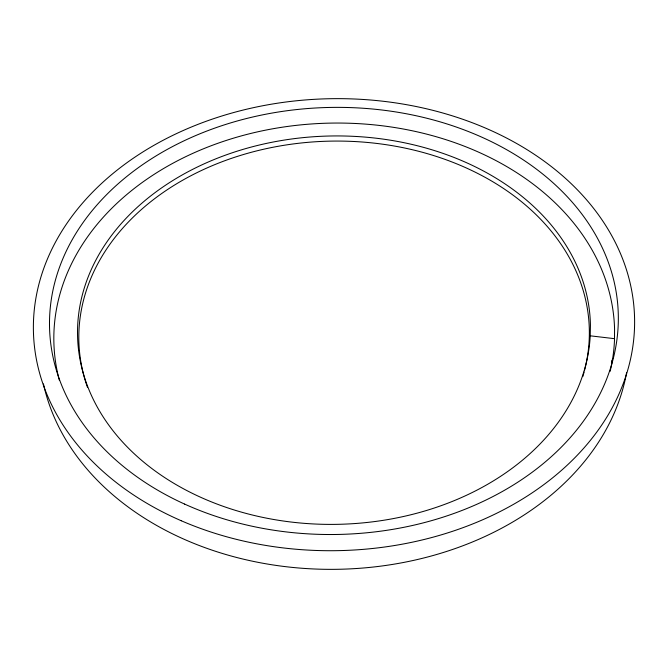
<?xml version="1.0" encoding="UTF-8"?>
<svg xmlns="http://www.w3.org/2000/svg" width="668" height="668" viewBox="0 0 668 668"><rect width="100%" height="100%" fill="white"/><g stroke="black" fill="none" stroke-linecap="round" stroke-linejoin="round"><path stroke-width="1" d="M590.236 335.82L590.437 325.508A256.495 194.204 -1.2 0 0 206.996 162.558A256.495 194.204 -1.2 0 0 200.609 497.251A256.495 194.204 -1.2 0 0 590.236 335.82L614.51 338.676M611.938 360.169A279.107 212.533 -1.2 0 1 611.671 362.073M626.584 372.686A294.989 224.907 -1.2 0 1 338.451 569.278A294.989 224.907 -1.2 0 1 43.453 383.891M610.143 371.333A280.426 212.791 -1.2 0 0 614.493 339.97L614.56 328.664A280.426 212.791 -1.2 0 0 303.522 124.615A280.426 212.791 -1.2 0 0 59.268 380.034M87.525 387.507A255.293 193.97 -1.2 0 1 325.308 141.274A255.293 193.97 -1.2 0 1 584.609 370.08M584.116 371.967A255.293 193.97 -1.2 0 1 582.763 376.668M181.253 520.748A300.65 226.001 -1.2 0 0 634.6 324.064A300.65 226.001 -1.2 0 0 186.13 129.241A300.65 226.001 -1.2 0 0 181.253 520.748M184.627 504.09A284.451 213.543 -1.2 0 0 618.217 324.531A284.451 213.543 -1.2 0 0 198.905 134.21A284.451 213.543 -1.2 0 0 184.627 504.09"/></g></svg>
